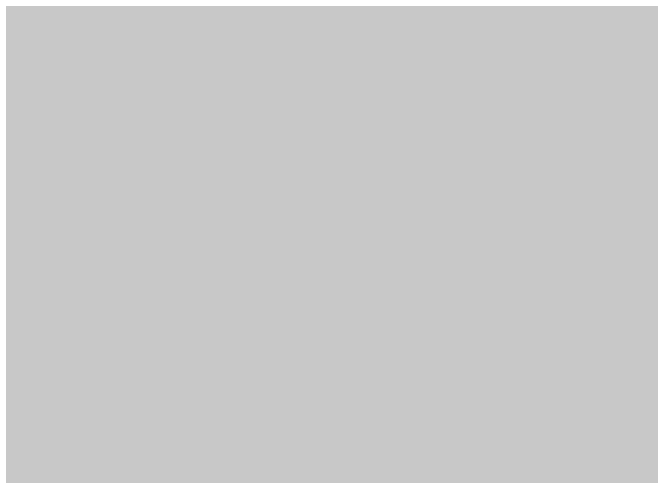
# Model space of a CAD drawing. Header units: inches. Extents: x -26493 to -10162, y -132 to 713.
# Drawn here: x -25595.163 to -25594.7842, y 290.4432 to 290.718 of the extents above; entities that cross this region are included whole.
import ezdxf

# ---------------------------------------------------------------- set-up
doc = ezdxf.new("R2010")
doc.units = ezdxf.units.IN
doc.header["$MEASUREMENT"] = 0
doc.layers.add('Q-SPCQ', color=91, linetype='Continuous', lineweight=9)

# ---------------------------------------------------------------- blocks, each defined once
blk = doc.blocks.new('Basketball_Backstop-Performance_Sports_Systems-3103-Ceiling_Hung - 27_-0_ to 27_-11 7_8_-652462-Section 13')
at = {"layer": 'Q-SPCQ'}
blk.add_hatch(color=256, dxfattribs=at).paths.add_polyline_path([(-25599.41879, 289.8125), (-25596.60629, 289.8125), (-25596.60629, 290.125), (-25596.41879, 290.125), (-25596.3853, 290.4375), (-25595.91879, 290.4375), (-25595.91879, 290.125), (-25595.73129, 290.125), (-25595.73129, 289.8125), (-25592.91879, 289.8125), (-25592.91879, 291), (-25593.06524, 291.35355), (-25593.28938, 291.48296), (-25593.41879, 291.5), (-25594.59916, 291.46092), (-25594.93135, 291.00436), (-25595.29379, 290.72325), (-25595.71586, 290.54701), (-25596.16879, 290.48696), (-25596.60629, 290.543), (-25596.98129, 290.68838), (-25597.31784, 290.91979), (-25597.57608, 291.19792), (-25597.76254, 291.5), (-25599.0482, 291.48296), (-25599.27234, 291.35355), (-25599.41879, 291)], flags=0)
for centre, radius, start, end in [((-25596.16879, 292.25), 1.75, 180, 0), ((-25596.16879, 292.25), 1.625, 180, 0), ((-25596.16879, 292.22281), 1.75, 204.39575, 335.60425)]:
    blk.add_arc(centre, radius, start, end, dxfattribs=at)

msp = doc.modelspace()

# ---------------------------------------------------------------- block references
at = {"layer": 'Q-SPCQ'}
msp.add_blockref('Basketball_Backstop-Performance_Sports_Systems-3103-Ceiling_Hung - 27_-0_ to 27_-11 7_8_-652462-Section 13', (0, 0), dxfattribs=at)

doc.saveas('drawing.dxf')
